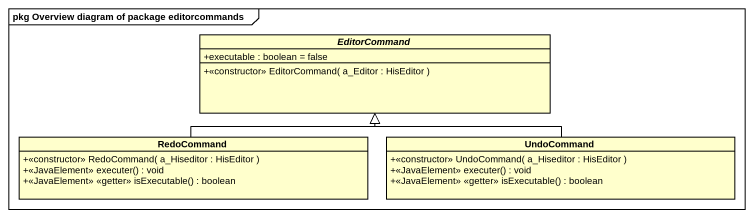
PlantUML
@startuml
mainframe pkg Overview diagram of package editorcommands
hide circle
hide empty members
skinparam classAttributeIconSize 0
abstract class EditorCommand {
  +executable : boolean = false
  +<<constructor>> EditorCommand( a_Editor : HisEditor )
}
class RedoCommand {
  +<<constructor>> RedoCommand( a_Hiseditor : HisEditor )
  +<<JavaElement>> executer() : void
  +<<JavaElement>> <<getter>> isExecutable() : boolean
}
class UndoCommand {
  +<<constructor>> UndoCommand( a_Hiseditor : HisEditor )
  +<<JavaElement>> executer() : void
  +<<JavaElement>> <<getter>> isExecutable() : boolean
}
RedoCommand -right-|> EditorCommand
UndoCommand -left-|> EditorCommand
@enduml
